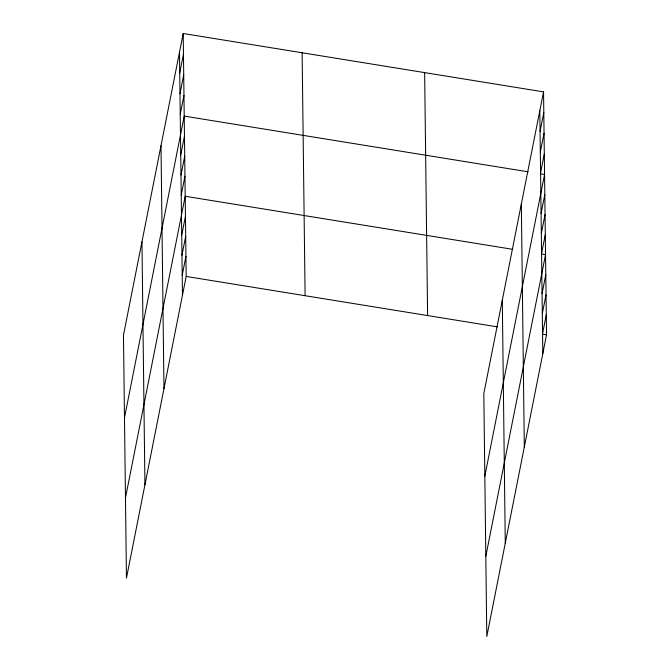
<?xml version="1.0" encoding="UTF-8"?>
<svg xmlns="http://www.w3.org/2000/svg" width="670" height="670" viewBox="0 0 670 670"><rect width="100%" height="100%" fill="white"/><g stroke="black" fill="none" stroke-linecap="round" stroke-linejoin="round"><path stroke-width="1" d="M183.203 33.5L123.473 335.176L126.454 578.118L186.185 276.442L183.203 33.5L543.546 91.882L546.527 334.824L486.797 636.5L483.815 393.558L543.546 91.882M179.736 72.971L183.463 54.153M179.987 93.624L183.714 74.797M180.238 114.269L183.965 95.45M124.486 417.779L184.217 116.103L528.161 171.822M180.741 154.963L184.468 136.144M180.984 175.004L184.711 156.185M181.227 195.045L184.954 176.227M125.466 497.952L185.205 196.268L512.743 249.332M181.721 235.137L185.448 216.309M181.964 255.178L185.691 236.351M182.215 275.219L185.942 256.392M540.079 131.353L543.806 112.535M540.33 152.006L544.057 133.179M540.581 172.651L544.308 153.832M484.829 476.161L544.559 174.485L540.464 173.815M541.084 213.345L544.811 194.526M541.327 233.386L545.053 214.567M541.569 253.428L545.296 234.609M485.809 556.326L545.548 254.65L541.444 253.989M542.063 293.519L545.79 274.692M542.306 313.56L546.033 294.733M542.558 333.601L546.284 314.774M186.185 276.442L497.324 326.851M542.424 334.154L546.527 334.824M539.819 110.701L542.801 353.643M521.344 204.048L524.317 446.982M502.299 300.219L505.272 543.161M424.638 72.62L427.611 315.553M302.12 52.763L305.101 295.704M179.476 52.319L182.458 295.261M161.001 145.666L163.974 388.6M141.956 241.837L144.929 484.779"/></g></svg>
